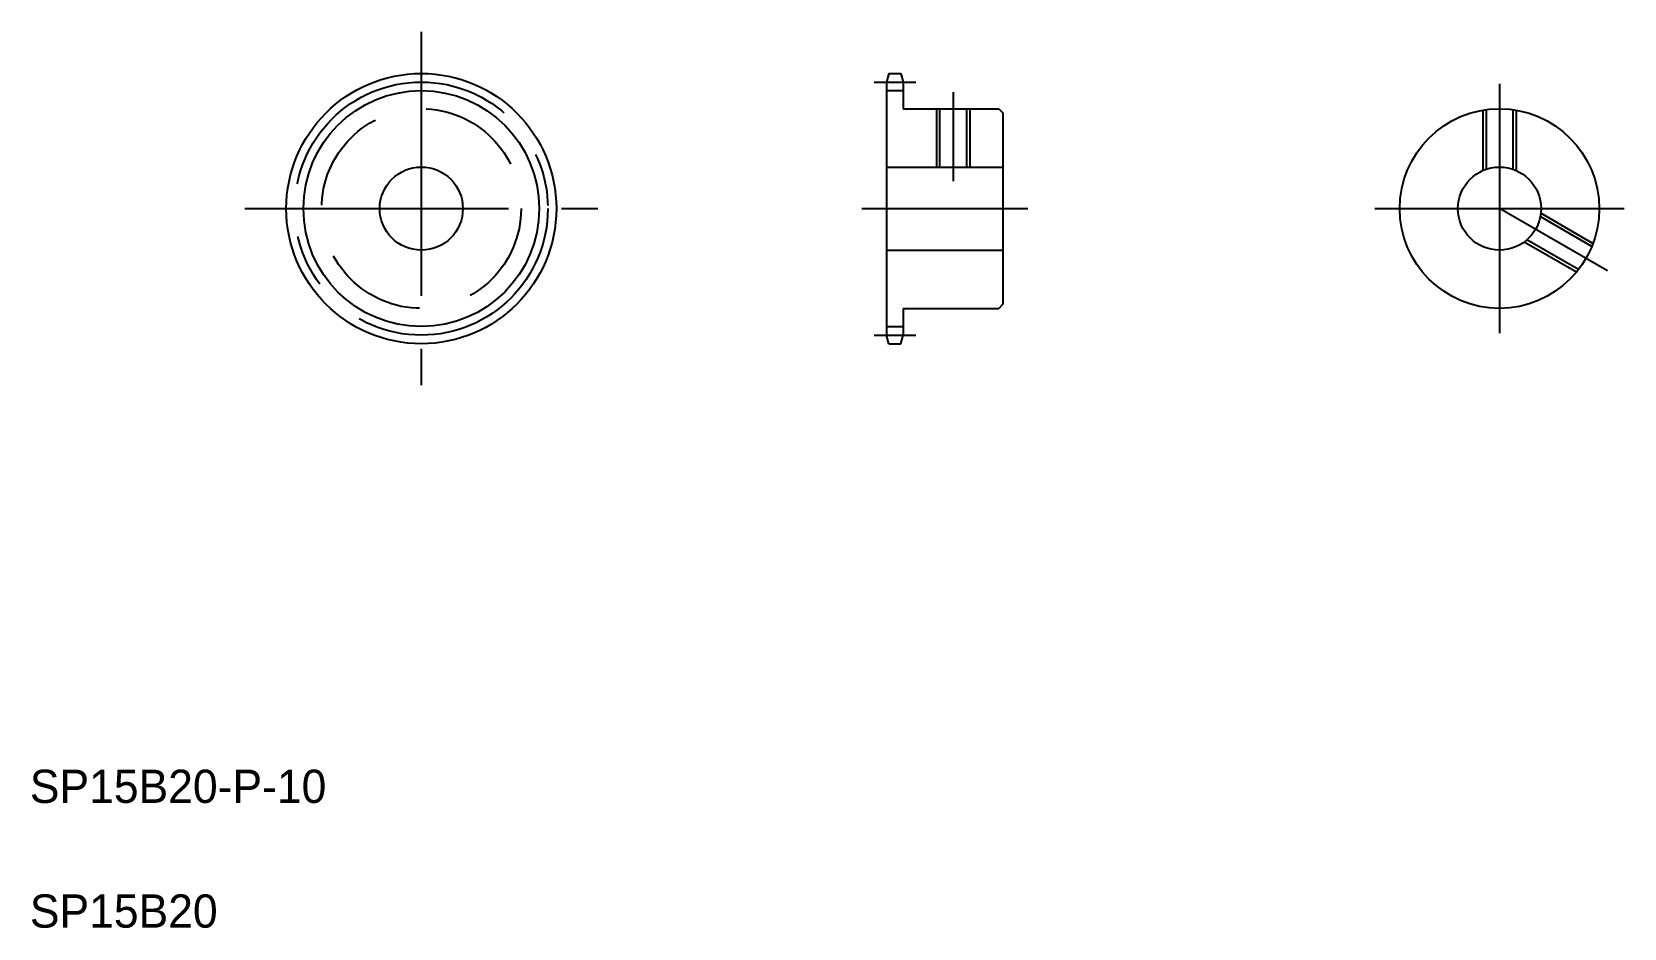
# Model space of a CAD drawing. Extents: x 10 to 202, y 10 to 118.
import ezdxf

# ---------------------------------------------------------------- set-up
doc = ezdxf.new("R2010")
doc.units = 0
doc.linetypes.add('CENTER', pattern=[50.8, 31.75, -6.35, 6.35, -6.35])
doc.linetypes.add('DASHED', pattern=[19.05, 12.7, -6.35])
doc.layers.get('0').update_dxf_attribs({"linetype": 'CONTINUOUS'})
doc.layers.add('CENTER', color=1, linetype='CENTER')

msp = doc.modelspace()

# ---------------------------------------------------------------- linework, layer by layer
at = {"color": 7, "linetype": 'CONTINUOUS'}
for p, q in [((113.38, 112.73), (113.1, 111.7)), ((113.1, 111.7), (113.1, 81.26)), ((113.38, 112.73), (114.83, 112.73)), ((114.83, 112.73), (115.1, 111.7)), ((115.1, 111.7), (115.1, 108.48)), ((113.1, 110.67), (115.1, 110.67)), ((115.1, 108.48), (126.6, 108.48)), ((119.48, 108.48), (119.48, 101.48)), ((122.72, 108.48), (122.72, 101.48)), ((126.6, 108.48), (127.1, 107.98)), ((127.1, 107.98), (127.1, 84.98)), ((127.1, 102.23), (127.1, 102.23)), ((113.1, 101.48), (127.1, 101.48)), ((127.1, 96.48), (127.1, 96.48)), ((113.1, 91.48), (127.1, 91.48)), ((115.1, 84.48), (126.6, 84.48)), ((115.1, 84.48), (115.1, 81.26)), ((127.1, 84.98), (126.6, 84.48)), ((113.1, 82.29), (115.1, 82.29)), ((113.38, 80.23), (113.1, 81.26)), ((114.83, 80.23), (115.1, 81.26)), ((113.38, 80.23), (114.83, 80.23))]:
    msp.add_line(p, q, dxfattribs=at)
at = {"color": 3, "linetype": 'CONTINUOUS'}
for p, q in [((119.1, 108.48), (119.1, 101.48)), ((123.1, 108.48), (123.1, 101.48))]:
    msp.add_line(p, q, dxfattribs=at)
at = {"color": 3, "linetype": 'DASHED'}
for p, q in [((184.85, 108.32), (184.85, 101.07)), ((185.23, 108.37), (185.23, 101.22)), ((188.47, 108.37), (188.47, 101.22)), ((188.85, 108.32), (188.85, 101.07)), ((198.1, 92.3), (191.82, 95.93)), ((197.96, 91.94), (191.76, 95.52)), ((196.1, 88.84), (189.82, 92.46)), ((196.34, 89.14), (190.14, 92.72))]:
    msp.add_line(p, q, dxfattribs=at)
at = {"color": 7, "linetype": 'CONTINUOUS'}
for centre, radius in [((57.11, 96.48), 16.25), ((186.85, 96.48), 12), ((57.11, 96.48), 5), ((186.85, 96.48), 5)]:
    msp.add_circle(centre, radius, dxfattribs=at)
at = {"color": 3, "linetype": 'CONTINUOUS'}
msp.add_circle((57.11, 96.48), 14.19, dxfattribs=at)
at = {"color": 3, "linetype": 'DASHED'}
msp.add_circle((57.11, 96.48), 12, dxfattribs=at)
at = {"layer": 'CENTER', "color": 1, "linetype": 'CENTER'}
for p, q in [((57.11, 117.73), (57.11, 75.23)), ((111.6, 111.7), (116.6, 111.7)), ((186.85, 111.48), (186.85, 81.48)), ((121.1, 110.48), (121.1, 99.76)), ((35.86, 96.48), (78.36, 96.48)), ((110.1, 96.48), (130.1, 96.48)), ((171.85, 96.48), (201.85, 96.48)), ((199.84, 88.98), (186.85, 96.48)), ((111.6, 81.26), (116.6, 81.26))]:
    msp.add_line(p, q, dxfattribs=at)
msp.add_circle((57.11, 96.48), 15.22, dxfattribs=at)

# ---------------------------------------------------------------- texts
at = {"color": 7, "linetype": 'CONTINUOUS'}
for s, p in [('SP15B20-P-10', (10, 25)), ('SP15B20', (10, 10))]:
    msp.add_text(s, height=4, dxfattribs=at).set_placement(p)

doc.saveas('drawing.dxf')
